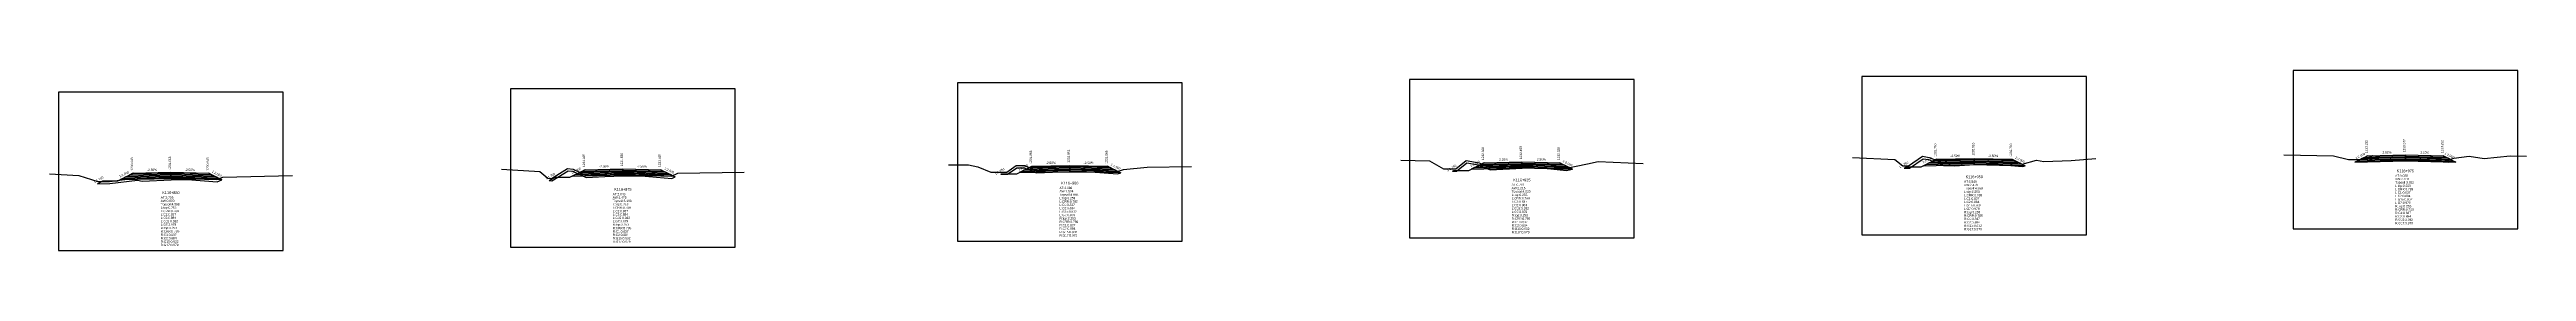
# Model space of a CAD drawing. Extents: x -7 to 78429, y 1189 to 1262.
# Drawn here: x 74169.3 to 74496.7, y 1220.7 to 1244.6 of the extents above; entities that cross this region are included whole.
import ezdxf
from ezdxf.enums import TextEntityAlignment as Align

# ---------------------------------------------------------------- set-up
doc = ezdxf.new("R2010")
doc.units = 0

msp = doc.modelspace()

# ---------------------------------------------------------------- linework, layer by layer
at = {"layer": 'A4_BORDER', "color": 7}
for points in [[(74465.815, 1223.582), (74495.515, 1223.582), (74495.515, 1244.582), (74465.815, 1244.582), (74465.815, 1223.582)], [(74170.479, 1220.688), (74200.179, 1220.688), (74200.179, 1241.688), (74170.479, 1241.688), (74170.479, 1220.688)], [(74230.22, 1221.127), (74259.92, 1221.127), (74259.92, 1242.127), (74230.22, 1242.127), (74230.22, 1221.127)], [(74289.28, 1221.953), (74318.98, 1221.953), (74318.98, 1242.953), (74289.28, 1242.953), (74289.28, 1221.953)], [(74349.042, 1222.38), (74378.742, 1222.38), (74378.742, 1243.38), (74349.042, 1243.38), (74349.042, 1222.38)], [(74408.832, 1222.79), (74438.532, 1222.79), (74438.532, 1243.79), (74408.832, 1243.79), (74408.832, 1222.79)]]:
    msp.add_lwpolyline(points, dxfattribs=at)
at = {"layer": 'CLEAR_GROUND', "color": 8}
for points in [[(74235.32, 1229.977), (74235.69, 1229.947), (74237.831, 1231.265), (74238.425, 1231.211), (74240.194, 1230.359), (74242.699, 1230.534), (74245.061, 1230.614), (74247.486, 1230.607), (74251.522, 1230.267), (74251.962, 1230.459)], [(74295.02, 1230.803), (74295.919, 1230.803), (74297.126, 1231.662), (74298.062, 1231.668), (74299.732, 1230.986), (74301.853, 1231.093), (74304.127, 1231.15), (74306.896, 1231.131), (74310.447, 1230.859), (74310.867, 1230.997)], [(74354.72, 1231.23), (74355.258, 1231.237), (74356.616, 1232.319), (74358.149, 1232.056), (74359.717, 1231.413), (74363.915, 1231.63), (74366.444, 1231.671), (74369.789, 1231.319), (74370.582, 1231.483)], [(74414.42, 1231.64), (74415.105, 1231.638), (74416.91, 1232.876), (74417.639, 1232.761), (74419.622, 1231.984), (74421.053, 1231.932), (74423.724, 1232.097), (74426.432, 1232.163), (74430.045, 1231.826), (74430.403, 1231.929)], [(74474.12, 1232.479), (74475.516, 1232.483), (74476.385, 1232.984), (74477.722, 1232.693), (74479.627, 1232.784), (74480.647, 1232.781), (74483.025, 1232.739), (74486.384, 1232.402), (74486.974, 1232.598)], [(74175.62, 1229.538), (74177.234, 1229.57), (74180.902, 1230.026), (74181.535, 1229.901), (74185.351, 1230.05), (74187.506, 1230.095), (74191.434, 1229.824), (74192.08, 1230.068)]]:
    msp.add_lwpolyline(points, dxfattribs=at)
at = {"layer": 'DESIGN_ROAD_TRIMMED', "color": 1}
for points in [[(74175.62, 1229.538), (74176.329, 1229.943), (74178.329, 1229.943), (74180.329, 1230.943), (74180.329, 1230.943), (74180.224, 1230.89), (74180.224, 1230.89), (74179.908, 1230.732), (74179.908, 1230.732), (74179.592, 1230.575), (74179.592, 1230.575), (74179.277, 1230.417), (74179.277, 1230.417), (74178.961, 1230.259), (74178.961, 1230.259), (74178.645, 1230.101), (74185.329, 1230.268), (74185.329, 1230.418), (74185.329, 1230.418), (74185.329, 1230.568), (74185.329, 1230.568), (74185.329, 1230.718), (74185.329, 1230.718), (74185.329, 1230.868), (74185.329, 1230.868), (74185.329, 1231.018), (74185.329, 1231.018), (74185.329, 1231.068), (74185.329, 1231.068), (74185.329, 1231.068), (74185.329, 1231.068), (74185.329, 1231.068), (74185.329, 1231.018), (74185.329, 1231.018), (74185.329, 1230.868), (74185.329, 1230.868), (74185.329, 1230.718), (74185.329, 1230.718), (74185.329, 1230.568), (74185.329, 1230.568), (74185.329, 1230.418), (74185.329, 1230.418), (74185.329, 1230.268), (74192.013, 1230.101), (74191.698, 1230.259), (74191.698, 1230.259), (74191.382, 1230.417), (74191.382, 1230.417), (74191.066, 1230.575), (74191.066, 1230.575), (74190.75, 1230.732), (74190.75, 1230.732), (74190.434, 1230.89), (74190.434, 1230.89), (74190.329, 1230.943), (74190.329, 1230.943), (74192.08, 1230.068)], [(74235.32, 1229.977), (74236.07, 1230.405), (74238.07, 1230.405), (74240.07, 1231.405), (74240.07, 1231.405), (74239.964, 1231.352), (74239.964, 1231.352), (74239.648, 1231.194), (74239.648, 1231.194), (74239.333, 1231.037), (74239.333, 1231.037), (74239.017, 1230.879), (74239.017, 1230.879), (74238.701, 1230.721), (74238.701, 1230.721), (74238.385, 1230.563), (74245.07, 1230.73), (74245.07, 1230.88), (74245.07, 1230.88), (74245.07, 1231.03), (74245.07, 1231.03), (74245.07, 1231.18), (74245.07, 1231.18), (74245.07, 1231.33), (74245.07, 1231.33), (74245.07, 1231.48), (74245.07, 1231.48), (74245.07, 1231.53), (74245.07, 1231.53), (74245.07, 1231.53), (74245.07, 1231.53), (74245.07, 1231.53), (74245.07, 1231.48), (74245.07, 1231.48), (74245.07, 1231.33), (74245.07, 1231.33), (74245.07, 1231.18), (74245.07, 1231.18), (74245.07, 1231.03), (74245.07, 1231.03), (74245.07, 1230.88), (74245.07, 1230.88), (74245.07, 1230.73), (74251.754, 1230.563), (74251.438, 1230.721), (74251.438, 1230.721), (74251.122, 1230.879), (74251.122, 1230.879), (74250.806, 1231.037), (74250.806, 1231.037), (74250.491, 1231.194), (74250.491, 1231.194), (74250.175, 1231.352), (74250.175, 1231.352), (74250.07, 1231.405), (74250.07, 1231.405), (74251.962, 1230.459)], [(74295.02, 1230.803), (74295.13, 1230.866), (74297.13, 1230.866), (74299.13, 1231.866), (74299.13, 1231.866), (74299.024, 1231.813), (74299.024, 1231.813), (74298.708, 1231.655), (74298.708, 1231.655), (74298.393, 1231.498), (74298.393, 1231.498), (74298.077, 1231.34), (74298.077, 1231.34), (74297.761, 1231.182), (74297.761, 1231.182), (74297.445, 1231.024), (74304.13, 1231.191), (74304.13, 1231.341), (74304.13, 1231.341), (74304.13, 1231.491), (74304.13, 1231.491), (74304.13, 1231.641), (74304.13, 1231.641), (74304.13, 1231.791), (74304.13, 1231.791), (74304.13, 1231.941), (74304.13, 1231.941), (74304.13, 1231.991), (74304.13, 1231.991), (74304.13, 1231.991), (74304.13, 1231.991), (74304.13, 1231.991), (74304.13, 1231.941), (74304.13, 1231.941), (74304.13, 1231.791), (74304.13, 1231.791), (74304.13, 1231.641), (74304.13, 1231.641), (74304.13, 1231.491), (74304.13, 1231.491), (74304.13, 1231.341), (74304.13, 1231.341), (74304.13, 1231.191), (74310.814, 1231.024), (74310.498, 1231.182), (74310.498, 1231.182), (74310.182, 1231.34), (74310.182, 1231.34), (74309.866, 1231.498), (74309.866, 1231.498), (74309.551, 1231.655), (74309.551, 1231.655), (74309.235, 1231.813), (74309.235, 1231.813), (74309.13, 1231.866), (74309.13, 1231.866), (74310.867, 1230.997)], [(74354.72, 1231.23), (74354.892, 1231.328), (74356.892, 1231.328), (74358.892, 1232.328), (74358.892, 1232.328), (74358.787, 1232.275), (74358.787, 1232.275), (74358.471, 1232.117), (74358.471, 1232.117), (74358.155, 1231.96), (74358.155, 1231.96), (74357.839, 1231.802), (74357.839, 1231.802), (74357.523, 1231.644), (74357.523, 1231.644), (74357.208, 1231.486), (74363.892, 1231.653), (74363.892, 1231.803), (74363.892, 1231.803), (74363.892, 1231.953), (74363.892, 1231.953), (74363.892, 1232.103), (74363.892, 1232.103), (74363.892, 1232.253), (74363.892, 1232.253), (74363.892, 1232.403), (74363.892, 1232.403), (74363.892, 1232.453), (74363.892, 1232.453), (74363.892, 1232.453), (74363.892, 1232.453), (74363.892, 1232.453), (74363.892, 1232.403), (74363.892, 1232.403), (74363.892, 1232.253), (74363.892, 1232.253), (74363.892, 1232.103), (74363.892, 1232.103), (74363.892, 1231.953), (74363.892, 1231.953), (74363.892, 1231.803), (74363.892, 1231.803), (74363.892, 1231.653), (74370.576, 1231.486), (74370.26, 1231.644), (74370.26, 1231.644), (74369.945, 1231.802), (74369.945, 1231.802), (74369.629, 1231.96), (74369.629, 1231.96), (74369.313, 1232.117), (74369.313, 1232.117), (74368.997, 1232.275), (74368.997, 1232.275), (74368.892, 1232.328), (74368.892, 1232.328), (74370.582, 1231.483)], [(74414.42, 1231.64), (74414.682, 1231.79), (74416.682, 1231.79), (74418.682, 1232.79), (74418.682, 1232.79), (74418.576, 1232.737), (74418.576, 1232.737), (74418.261, 1232.579), (74418.261, 1232.579), (74417.945, 1232.422), (74417.945, 1232.422), (74417.629, 1232.264), (74417.629, 1232.264), (74417.313, 1232.106), (74417.313, 1232.106), (74416.997, 1231.948), (74423.682, 1232.115), (74423.682, 1232.265), (74423.682, 1232.265), (74423.682, 1232.415), (74423.682, 1232.415), (74423.682, 1232.565), (74423.682, 1232.565), (74423.682, 1232.715), (74423.682, 1232.715), (74423.682, 1232.865), (74423.682, 1232.865), (74423.682, 1232.915), (74423.682, 1232.915), (74423.682, 1232.915), (74423.682, 1232.915), (74423.682, 1232.915), (74423.682, 1232.865), (74423.682, 1232.865), (74423.682, 1232.715), (74423.682, 1232.715), (74423.682, 1232.565), (74423.682, 1232.565), (74423.682, 1232.415), (74423.682, 1232.415), (74423.682, 1232.265), (74423.682, 1232.265), (74423.682, 1232.115), (74430.366, 1231.948), (74430.05, 1232.106), (74430.05, 1232.106), (74429.734, 1232.264), (74429.734, 1232.264), (74429.419, 1232.422), (74429.419, 1232.422), (74429.103, 1232.579), (74429.103, 1232.579), (74428.787, 1232.737), (74428.787, 1232.737), (74428.682, 1232.79), (74428.682, 1232.79), (74430.403, 1231.929)], [(74474.12, 1232.479), (74475.665, 1233.252), (74475.665, 1233.252), (74475.56, 1233.199), (74475.56, 1233.199), (74475.244, 1233.041), (74475.244, 1233.041), (74474.929, 1232.884), (74474.929, 1232.884), (74474.613, 1232.726), (74474.613, 1232.726), (74474.297, 1232.568), (74474.297, 1232.568), (74473.981, 1232.41), (74480.665, 1232.577), (74480.665, 1232.727), (74480.665, 1232.727), (74480.665, 1232.877), (74480.665, 1232.877), (74480.665, 1233.027), (74480.665, 1233.027), (74480.665, 1233.177), (74480.665, 1233.177), (74480.665, 1233.327), (74480.665, 1233.327), (74480.665, 1233.377), (74480.665, 1233.377), (74480.665, 1233.377), (74480.665, 1233.377), (74480.665, 1233.377), (74480.665, 1233.327), (74480.665, 1233.327), (74480.665, 1233.177), (74480.665, 1233.177), (74480.665, 1233.027), (74480.665, 1233.027), (74480.665, 1232.877), (74480.665, 1232.877), (74480.665, 1232.727), (74480.665, 1232.727), (74480.665, 1232.577), (74487.35, 1232.41), (74487.034, 1232.568), (74487.034, 1232.568), (74486.718, 1232.726), (74486.718, 1232.726), (74486.402, 1232.884), (74486.402, 1232.884), (74486.086, 1233.041), (74486.086, 1233.041), (74485.771, 1233.199), (74485.771, 1233.199), (74485.665, 1233.252), (74485.665, 1233.252), (74486.974, 1232.598)]]:
    msp.add_lwpolyline(points, dxfattribs=at)
at = {"layer": 'FINISHED_ROAD', "color": 2}
for points in [[(74176.329, 1229.943), (74178.329, 1229.943), (74180.329, 1230.943), (74180.329, 1230.943), (74185.329, 1231.068), (74190.329, 1230.943), (74190.329, 1230.943)], [(74236.07, 1230.405), (74238.07, 1230.405), (74240.07, 1231.405), (74240.07, 1231.405), (74245.07, 1231.53), (74250.07, 1231.405), (74250.07, 1231.405)], [(74295.13, 1230.866), (74297.13, 1230.866), (74299.13, 1231.866), (74299.13, 1231.866), (74304.13, 1231.991), (74309.13, 1231.866), (74309.13, 1231.866)], [(74354.892, 1231.328), (74356.892, 1231.328), (74358.892, 1232.328), (74358.892, 1232.328), (74363.892, 1232.453), (74368.892, 1232.328), (74368.892, 1232.328)], [(74414.682, 1231.79), (74416.682, 1231.79), (74418.682, 1232.79), (74418.682, 1232.79), (74423.682, 1232.915), (74428.682, 1232.79), (74428.682, 1232.79)], [(74475.665, 1233.252), (74475.665, 1233.252), (74480.665, 1233.377), (74485.665, 1233.252), (74485.665, 1233.252)]]:
    msp.add_lwpolyline(points, dxfattribs=at)
at = {"layer": 'LAYER_0', "color": 4}
for points in [[(74180.329, 1230.943), (74180.224, 1230.89), (74185.329, 1231.018), (74185.329, 1231.068)], [(74240.07, 1231.405), (74239.964, 1231.352), (74245.07, 1231.48), (74245.07, 1231.53)], [(74299.13, 1231.866), (74299.024, 1231.813), (74304.13, 1231.941), (74304.13, 1231.991)], [(74358.892, 1232.328), (74358.787, 1232.275), (74363.892, 1232.403), (74363.892, 1232.453)], [(74418.682, 1232.79), (74418.576, 1232.737), (74423.682, 1232.865), (74423.682, 1232.915)], [(74475.665, 1233.252), (74475.56, 1233.199), (74480.665, 1233.327), (74480.665, 1233.377)]]:
    msp.add_lwpolyline(points, dxfattribs=at)
at = {"layer": 'LAYER_1', "color": 4}
for points in [[(74180.224, 1230.89), (74179.908, 1230.732), (74185.329, 1230.868), (74185.329, 1231.018)], [(74239.964, 1231.352), (74239.648, 1231.194), (74245.07, 1231.33), (74245.07, 1231.48)], [(74299.024, 1231.813), (74298.708, 1231.655), (74304.13, 1231.791), (74304.13, 1231.941)], [(74358.787, 1232.275), (74358.471, 1232.117), (74363.892, 1232.253), (74363.892, 1232.403)], [(74418.576, 1232.737), (74418.261, 1232.579), (74423.682, 1232.715), (74423.682, 1232.865)], [(74475.56, 1233.199), (74475.244, 1233.041), (74480.665, 1233.177), (74480.665, 1233.327)]]:
    msp.add_lwpolyline(points, dxfattribs=at)
at = {"layer": 'LAYER_10', "color": 6}
for points in [[(74251.122, 1230.879), (74251.438, 1230.721), (74245.07, 1230.88), (74245.07, 1231.03)], [(74310.182, 1231.34), (74310.498, 1231.182), (74304.13, 1231.341), (74304.13, 1231.491)], [(74369.945, 1231.802), (74370.26, 1231.644), (74363.892, 1231.803), (74363.892, 1231.953)], [(74429.734, 1232.264), (74430.05, 1232.106), (74423.682, 1232.265), (74423.682, 1232.415)], [(74486.718, 1232.726), (74487.034, 1232.568), (74480.665, 1232.727), (74480.665, 1232.877)], [(74191.382, 1230.417), (74191.698, 1230.259), (74185.329, 1230.418), (74185.329, 1230.568)]]:
    msp.add_lwpolyline(points, dxfattribs=at)
at = {"layer": 'LAYER_11', "color": 6}
for points in [[(74310.498, 1231.182), (74310.814, 1231.024), (74304.13, 1231.191), (74304.13, 1231.341)], [(74370.26, 1231.644), (74370.576, 1231.486), (74363.892, 1231.653), (74363.892, 1231.803)], [(74430.05, 1232.106), (74430.366, 1231.948), (74423.682, 1232.115), (74423.682, 1232.265)], [(74487.034, 1232.568), (74487.35, 1232.41), (74480.665, 1232.577), (74480.665, 1232.727)], [(74191.698, 1230.259), (74192.013, 1230.101), (74185.329, 1230.268), (74185.329, 1230.418)], [(74251.438, 1230.721), (74251.754, 1230.563), (74245.07, 1230.73), (74245.07, 1230.88)]]:
    msp.add_lwpolyline(points, dxfattribs=at)
at = {"layer": 'LAYER_2', "color": 4}
for points in [[(74239.648, 1231.194), (74239.333, 1231.037), (74245.07, 1231.18), (74245.07, 1231.33)], [(74298.708, 1231.655), (74298.393, 1231.498), (74304.13, 1231.641), (74304.13, 1231.791)], [(74358.471, 1232.117), (74358.155, 1231.96), (74363.892, 1232.103), (74363.892, 1232.253)], [(74418.261, 1232.579), (74417.945, 1232.422), (74423.682, 1232.565), (74423.682, 1232.715)], [(74475.244, 1233.041), (74474.929, 1232.884), (74480.665, 1233.027), (74480.665, 1233.177)], [(74179.908, 1230.732), (74179.592, 1230.575), (74185.329, 1230.718), (74185.329, 1230.868)]]:
    msp.add_lwpolyline(points, dxfattribs=at)
at = {"layer": 'LAYER_3', "color": 4}
for points in [[(74239.333, 1231.037), (74239.017, 1230.879), (74245.07, 1231.03), (74245.07, 1231.18)], [(74298.393, 1231.498), (74298.077, 1231.34), (74304.13, 1231.491), (74304.13, 1231.641)], [(74358.155, 1231.96), (74357.839, 1231.802), (74363.892, 1231.953), (74363.892, 1232.103)], [(74417.945, 1232.422), (74417.629, 1232.264), (74423.682, 1232.415), (74423.682, 1232.565)], [(74474.929, 1232.884), (74474.613, 1232.726), (74480.665, 1232.877), (74480.665, 1233.027)], [(74179.592, 1230.575), (74179.277, 1230.417), (74185.329, 1230.568), (74185.329, 1230.718)]]:
    msp.add_lwpolyline(points, dxfattribs=at)
at = {"layer": 'LAYER_4', "color": 4}
for points in [[(74239.017, 1230.879), (74238.701, 1230.721), (74245.07, 1230.88), (74245.07, 1231.03)], [(74298.077, 1231.34), (74297.761, 1231.182), (74304.13, 1231.341), (74304.13, 1231.491)], [(74357.839, 1231.802), (74357.523, 1231.644), (74363.892, 1231.803), (74363.892, 1231.953)], [(74417.629, 1232.264), (74417.313, 1232.106), (74423.682, 1232.265), (74423.682, 1232.415)], [(74474.613, 1232.726), (74474.297, 1232.568), (74480.665, 1232.727), (74480.665, 1232.877)], [(74179.277, 1230.417), (74178.961, 1230.259), (74185.329, 1230.418), (74185.329, 1230.568)]]:
    msp.add_lwpolyline(points, dxfattribs=at)
at = {"layer": 'LAYER_5', "color": 4}
for points in [[(74297.761, 1231.182), (74297.445, 1231.024), (74304.13, 1231.191), (74304.13, 1231.341)], [(74357.523, 1231.644), (74357.208, 1231.486), (74363.892, 1231.653), (74363.892, 1231.803)], [(74417.313, 1232.106), (74416.997, 1231.948), (74423.682, 1232.115), (74423.682, 1232.265)], [(74474.297, 1232.568), (74473.981, 1232.41), (74480.665, 1232.577), (74480.665, 1232.727)], [(74178.961, 1230.259), (74178.645, 1230.101), (74185.329, 1230.268), (74185.329, 1230.418)], [(74238.701, 1230.721), (74238.385, 1230.563), (74245.07, 1230.73), (74245.07, 1230.88)]]:
    msp.add_lwpolyline(points, dxfattribs=at)
at = {"layer": 'LAYER_6', "color": 6}
for points in [[(74190.329, 1230.943), (74190.434, 1230.89), (74185.329, 1231.018), (74185.329, 1231.068)], [(74250.07, 1231.405), (74250.175, 1231.352), (74245.07, 1231.48), (74245.07, 1231.53)], [(74309.13, 1231.866), (74309.235, 1231.813), (74304.13, 1231.941), (74304.13, 1231.991)], [(74368.892, 1232.328), (74368.997, 1232.275), (74363.892, 1232.403), (74363.892, 1232.453)], [(74428.682, 1232.79), (74428.787, 1232.737), (74423.682, 1232.865), (74423.682, 1232.915)], [(74485.665, 1233.252), (74485.771, 1233.199), (74480.665, 1233.327), (74480.665, 1233.377)]]:
    msp.add_lwpolyline(points, dxfattribs=at)
at = {"layer": 'LAYER_7', "color": 6}
for points in [[(74190.434, 1230.89), (74190.75, 1230.732), (74185.329, 1230.868), (74185.329, 1231.018)], [(74250.175, 1231.352), (74250.491, 1231.194), (74245.07, 1231.33), (74245.07, 1231.48)], [(74309.235, 1231.813), (74309.551, 1231.655), (74304.13, 1231.791), (74304.13, 1231.941)], [(74368.997, 1232.275), (74369.313, 1232.117), (74363.892, 1232.253), (74363.892, 1232.403)], [(74428.787, 1232.737), (74429.103, 1232.579), (74423.682, 1232.715), (74423.682, 1232.865)], [(74485.771, 1233.199), (74486.086, 1233.041), (74480.665, 1233.177), (74480.665, 1233.327)]]:
    msp.add_lwpolyline(points, dxfattribs=at)
at = {"layer": 'LAYER_8', "color": 6}
for points in [[(74250.491, 1231.194), (74250.806, 1231.037), (74245.07, 1231.18), (74245.07, 1231.33)], [(74309.551, 1231.655), (74309.866, 1231.498), (74304.13, 1231.641), (74304.13, 1231.791)], [(74369.313, 1232.117), (74369.629, 1231.96), (74363.892, 1232.103), (74363.892, 1232.253)], [(74429.103, 1232.579), (74429.419, 1232.422), (74423.682, 1232.565), (74423.682, 1232.715)], [(74486.086, 1233.041), (74486.402, 1232.884), (74480.665, 1233.027), (74480.665, 1233.177)], [(74190.75, 1230.732), (74191.066, 1230.575), (74185.329, 1230.718), (74185.329, 1230.868)]]:
    msp.add_lwpolyline(points, dxfattribs=at)
at = {"layer": 'LAYER_9', "color": 6}
for points in [[(74250.806, 1231.037), (74251.122, 1230.879), (74245.07, 1231.03), (74245.07, 1231.18)], [(74309.866, 1231.498), (74310.182, 1231.34), (74304.13, 1231.491), (74304.13, 1231.641)], [(74369.629, 1231.96), (74369.945, 1231.802), (74363.892, 1231.953), (74363.892, 1232.103)], [(74429.419, 1232.422), (74429.734, 1232.264), (74423.682, 1232.415), (74423.682, 1232.565)], [(74486.402, 1232.884), (74486.718, 1232.726), (74480.665, 1232.877), (74480.665, 1233.027)], [(74191.066, 1230.575), (74191.382, 1230.417), (74185.329, 1230.568), (74185.329, 1230.718)]]:
    msp.add_lwpolyline(points, dxfattribs=at)
at = {"layer": 'NATURAL_GROUND', "color": 3}
for points in [[(74229.039, 1231.497), (74234.069, 1231.157), (74235.167, 1230.29), (74235.617, 1230.254), (74237.759, 1231.573), (74238.507, 1231.505), (74240.253, 1230.664), (74242.684, 1230.834), (74245.057, 1230.914), (74247.499, 1230.907), (74251.472, 1230.572), (74252.342, 1230.952), (74261.078, 1231.075)], [(74288.094, 1232.082), (74290.757, 1232.066), (74291.999, 1231.792), (74293.699, 1231.104), (74295.824, 1231.103), (74297.03, 1231.961), (74298.12, 1231.968), (74299.784, 1231.289), (74301.842, 1231.392), (74304.125, 1231.45), (74306.909, 1231.43), (74310.411, 1231.162), (74311.232, 1231.433), (74314.359, 1231.76), (74320.232, 1231.82)], [(74347.913, 1232.7), (74351.687, 1232.608), (74353.517, 1231.514), (74355.151, 1231.535), (74356.534, 1232.638), (74358.232, 1232.346), (74359.769, 1231.716), (74363.905, 1231.93), (74366.457, 1231.971), (74369.774, 1231.622), (74372.583, 1232.201), (74373.963, 1232.504), (74379.905, 1232.258)], [(74407.572, 1233.013), (74413.184, 1232.78), (74414.234, 1231.941), (74415.013, 1231.938), (74416.839, 1233.191), (74417.718, 1233.052), (74419.684, 1232.282), (74421.049, 1232.232), (74423.711, 1232.397), (74426.443, 1232.463), (74430.017, 1232.13), (74431.925, 1232.681), (74432.887, 1232.517), (74436.513, 1232.622), (74439.765, 1232.885)], [(74464.622, 1233.369), (74471.166, 1233.247), (74473.168, 1232.776), (74475.435, 1232.783), (74476.335, 1233.302), (74477.747, 1232.994), (74479.62, 1233.084), (74480.65, 1233.081), (74483.042, 1233.039), (74486.35, 1232.707), (74487.089, 1232.952), (74489.081, 1233.202), (74491.082, 1232.89), (74494.518, 1233.236), (74496.672, 1233.215)], [(74169.285, 1230.875), (74173.179, 1230.649), (74175.662, 1229.839), (74177.212, 1229.87), (74180.912, 1230.329), (74181.558, 1230.203), (74185.342, 1230.349), (74187.513, 1230.396), (74191.389, 1230.128), (74192.196, 1230.432), (74201.414, 1230.628)]]:
    msp.add_lwpolyline(points, dxfattribs=at)
at = {"layer": 'STRUCTURE_LEFT', "color": 4}
for points in [[(74180.329, 1230.943), (74180.224, 1230.89), (74180.224, 1230.89), (74179.908, 1230.732), (74179.908, 1230.732), (74179.592, 1230.575), (74179.592, 1230.575), (74179.277, 1230.417), (74179.277, 1230.417), (74178.961, 1230.259), (74178.961, 1230.259), (74178.645, 1230.101), (74185.329, 1230.268), (74185.329, 1230.418), (74185.329, 1230.418), (74185.329, 1230.568), (74185.329, 1230.568), (74185.329, 1230.718), (74185.329, 1230.718), (74185.329, 1230.868), (74185.329, 1230.868), (74185.329, 1231.018), (74185.329, 1231.018), (74185.329, 1231.068), (74185.329, 1231.068)], [(74240.07, 1231.405), (74239.964, 1231.352), (74239.964, 1231.352), (74239.648, 1231.194), (74239.648, 1231.194), (74239.333, 1231.037), (74239.333, 1231.037), (74239.017, 1230.879), (74239.017, 1230.879), (74238.701, 1230.721), (74238.701, 1230.721), (74238.385, 1230.563), (74245.07, 1230.73), (74245.07, 1230.88), (74245.07, 1230.88), (74245.07, 1231.03), (74245.07, 1231.03), (74245.07, 1231.18), (74245.07, 1231.18), (74245.07, 1231.33), (74245.07, 1231.33), (74245.07, 1231.48), (74245.07, 1231.48), (74245.07, 1231.53), (74245.07, 1231.53)], [(74299.13, 1231.866), (74299.024, 1231.813), (74299.024, 1231.813), (74298.708, 1231.655), (74298.708, 1231.655), (74298.393, 1231.498), (74298.393, 1231.498), (74298.077, 1231.34), (74298.077, 1231.34), (74297.761, 1231.182), (74297.761, 1231.182), (74297.445, 1231.024), (74304.13, 1231.191), (74304.13, 1231.341), (74304.13, 1231.341), (74304.13, 1231.491), (74304.13, 1231.491), (74304.13, 1231.641), (74304.13, 1231.641), (74304.13, 1231.791), (74304.13, 1231.791), (74304.13, 1231.941), (74304.13, 1231.941), (74304.13, 1231.991), (74304.13, 1231.991)], [(74358.892, 1232.328), (74358.787, 1232.275), (74358.787, 1232.275), (74358.471, 1232.117), (74358.471, 1232.117), (74358.155, 1231.96), (74358.155, 1231.96), (74357.839, 1231.802), (74357.839, 1231.802), (74357.523, 1231.644), (74357.523, 1231.644), (74357.208, 1231.486), (74363.892, 1231.653), (74363.892, 1231.803), (74363.892, 1231.803), (74363.892, 1231.953), (74363.892, 1231.953), (74363.892, 1232.103), (74363.892, 1232.103), (74363.892, 1232.253), (74363.892, 1232.253), (74363.892, 1232.403), (74363.892, 1232.403), (74363.892, 1232.453), (74363.892, 1232.453)], [(74418.682, 1232.79), (74418.576, 1232.737), (74418.576, 1232.737), (74418.261, 1232.579), (74418.261, 1232.579), (74417.945, 1232.422), (74417.945, 1232.422), (74417.629, 1232.264), (74417.629, 1232.264), (74417.313, 1232.106), (74417.313, 1232.106), (74416.997, 1231.948), (74423.682, 1232.115), (74423.682, 1232.265), (74423.682, 1232.265), (74423.682, 1232.415), (74423.682, 1232.415), (74423.682, 1232.565), (74423.682, 1232.565), (74423.682, 1232.715), (74423.682, 1232.715), (74423.682, 1232.865), (74423.682, 1232.865), (74423.682, 1232.915), (74423.682, 1232.915)], [(74475.665, 1233.252), (74475.56, 1233.199), (74475.56, 1233.199), (74475.244, 1233.041), (74475.244, 1233.041), (74474.929, 1232.884), (74474.929, 1232.884), (74474.613, 1232.726), (74474.613, 1232.726), (74474.297, 1232.568), (74474.297, 1232.568), (74473.981, 1232.41), (74480.665, 1232.577), (74480.665, 1232.727), (74480.665, 1232.727), (74480.665, 1232.877), (74480.665, 1232.877), (74480.665, 1233.027), (74480.665, 1233.027), (74480.665, 1233.177), (74480.665, 1233.177), (74480.665, 1233.327), (74480.665, 1233.327), (74480.665, 1233.377), (74480.665, 1233.377)]]:
    msp.add_lwpolyline(points, dxfattribs=at)
at = {"layer": 'STRUCTURE_RIGHT', "color": 6}
for points in [[(74185.329, 1231.068), (74185.329, 1231.068), (74185.329, 1231.018), (74185.329, 1231.018), (74185.329, 1230.868), (74185.329, 1230.868), (74185.329, 1230.718), (74185.329, 1230.718), (74185.329, 1230.568), (74185.329, 1230.568), (74185.329, 1230.418), (74185.329, 1230.418), (74185.329, 1230.268), (74192.013, 1230.101), (74191.698, 1230.259), (74191.698, 1230.259), (74191.382, 1230.417), (74191.382, 1230.417), (74191.066, 1230.575), (74191.066, 1230.575), (74190.75, 1230.732), (74190.75, 1230.732), (74190.434, 1230.89), (74190.434, 1230.89), (74190.329, 1230.943)], [(74245.07, 1231.53), (74245.07, 1231.53), (74245.07, 1231.48), (74245.07, 1231.48), (74245.07, 1231.33), (74245.07, 1231.33), (74245.07, 1231.18), (74245.07, 1231.18), (74245.07, 1231.03), (74245.07, 1231.03), (74245.07, 1230.88), (74245.07, 1230.88), (74245.07, 1230.73), (74251.754, 1230.563), (74251.438, 1230.721), (74251.438, 1230.721), (74251.122, 1230.879), (74251.122, 1230.879), (74250.806, 1231.037), (74250.806, 1231.037), (74250.491, 1231.194), (74250.491, 1231.194), (74250.175, 1231.352), (74250.175, 1231.352), (74250.07, 1231.405)], [(74304.13, 1231.991), (74304.13, 1231.991), (74304.13, 1231.941), (74304.13, 1231.941), (74304.13, 1231.791), (74304.13, 1231.791), (74304.13, 1231.641), (74304.13, 1231.641), (74304.13, 1231.491), (74304.13, 1231.491), (74304.13, 1231.341), (74304.13, 1231.341), (74304.13, 1231.191), (74310.814, 1231.024), (74310.498, 1231.182), (74310.498, 1231.182), (74310.182, 1231.34), (74310.182, 1231.34), (74309.866, 1231.498), (74309.866, 1231.498), (74309.551, 1231.655), (74309.551, 1231.655), (74309.235, 1231.813), (74309.235, 1231.813), (74309.13, 1231.866)], [(74363.892, 1232.453), (74363.892, 1232.453), (74363.892, 1232.403), (74363.892, 1232.403), (74363.892, 1232.253), (74363.892, 1232.253), (74363.892, 1232.103), (74363.892, 1232.103), (74363.892, 1231.953), (74363.892, 1231.953), (74363.892, 1231.803), (74363.892, 1231.803), (74363.892, 1231.653), (74370.576, 1231.486), (74370.26, 1231.644), (74370.26, 1231.644), (74369.945, 1231.802), (74369.945, 1231.802), (74369.629, 1231.96), (74369.629, 1231.96), (74369.313, 1232.117), (74369.313, 1232.117), (74368.997, 1232.275), (74368.997, 1232.275), (74368.892, 1232.328)], [(74423.682, 1232.915), (74423.682, 1232.915), (74423.682, 1232.865), (74423.682, 1232.865), (74423.682, 1232.715), (74423.682, 1232.715), (74423.682, 1232.565), (74423.682, 1232.565), (74423.682, 1232.415), (74423.682, 1232.415), (74423.682, 1232.265), (74423.682, 1232.265), (74423.682, 1232.115), (74430.366, 1231.948), (74430.05, 1232.106), (74430.05, 1232.106), (74429.734, 1232.264), (74429.734, 1232.264), (74429.419, 1232.422), (74429.419, 1232.422), (74429.103, 1232.579), (74429.103, 1232.579), (74428.787, 1232.737), (74428.787, 1232.737), (74428.682, 1232.79)], [(74480.665, 1233.377), (74480.665, 1233.377), (74480.665, 1233.327), (74480.665, 1233.327), (74480.665, 1233.177), (74480.665, 1233.177), (74480.665, 1233.027), (74480.665, 1233.027), (74480.665, 1232.877), (74480.665, 1232.877), (74480.665, 1232.727), (74480.665, 1232.727), (74480.665, 1232.577), (74487.35, 1232.41), (74487.034, 1232.568), (74487.034, 1232.568), (74486.718, 1232.726), (74486.718, 1232.726), (74486.402, 1232.884), (74486.402, 1232.884), (74486.086, 1233.041), (74486.086, 1233.041), (74485.771, 1233.199), (74485.771, 1233.199), (74485.665, 1233.252)]]:
    msp.add_lwpolyline(points, dxfattribs=at)

# ---------------------------------------------------------------- texts
at = {"layer": 'INFO_TEXT'}
for s, p in [('AT:3.796', (74183.979, 1227.588)), ('AT:2.043', (74243.72, 1228.027)), ('AW:1.478', (74243.72, 1227.577)), ('AT:0.686', (74302.78, 1228.853)), ('AW:1.524', (74302.78, 1228.403)), ('Topsoil:4.888', (74302.78, 1227.953)), ('L:top:0.253', (74302.78, 1227.503)), ('AT:0.701', (74362.542, 1229.28)), ('AW:2.216', (74362.542, 1228.83)), ('Topsoil:4.930', (74362.542, 1228.38)), ('L:top:0.253', (74362.542, 1227.93)), ('L:CRR:0.789', (74362.542, 1227.48)), ('AT:0.540', (74422.332, 1229.69)), ('AW:2.478', (74422.332, 1229.24)), ('Topsoil:4.969', (74422.332, 1228.79)), ('L:top:0.253', (74422.332, 1228.34)), ('L:CRR:0.789', (74422.332, 1227.89)), ('L:C1:0.837', (74422.332, 1227.44)), ('AT:0.008', (74479.315, 1230.482)), ('AW:2.318', (74479.315, 1230.032)), ('Topsoil:3.922', (74479.315, 1229.582)), ('L:top:0.253', (74479.315, 1229.132)), ('L:CRR:0.789', (74479.315, 1228.682)), ('L:C1:0.837', (74479.315, 1228.232)), ('L:C2:0.884', (74479.315, 1227.782)), ('AW:0.000', (74183.979, 1227.138)), ('Topsoil:4.968', (74183.979, 1226.688)), ('L:top:0.253', (74183.979, 1226.238)), ('L:CRR:0.789', (74183.979, 1225.788)), ('L:C1:0.837', (74183.979, 1225.338)), ('L:C2:0.884', (74183.979, 1224.888)), ('L:G15:0.932', (74183.979, 1224.438)), ('Topsoil:5.183', (74243.72, 1227.127)), ('L:top:0.253', (74243.72, 1226.677)), ('L:CRR:0.789', (74243.72, 1226.227)), ('L:C1:0.837', (74243.72, 1225.777)), ('L:C2:0.884', (74243.72, 1225.327)), ('L:G15:0.932', (74243.72, 1224.877)), ('L:G7:0.979', (74243.72, 1224.427)), ('L:CRR:0.789', (74302.78, 1227.053)), ('L:C1:0.837', (74302.78, 1226.603)), ('L:C2:0.884', (74302.78, 1226.153)), ('L:G15:0.932', (74302.78, 1225.703)), ('L:G7:0.979', (74302.78, 1225.253)), ('R:top:0.253', (74302.78, 1224.803)), ('R:CRR:0.789', (74302.78, 1224.353)), ('L:C1:0.837', (74362.542, 1227.03)), ('L:C2:0.884', (74362.542, 1226.58)), ('L:G15:0.932', (74362.542, 1226.13)), ('L:G7:0.979', (74362.542, 1225.68)), ('R:top:0.253', (74362.542, 1225.23)), ('R:CRR:0.789', (74362.542, 1224.78)), ('R:C1:0.837', (74362.542, 1224.33)), ('L:C2:0.884', (74422.332, 1226.99)), ('L:G15:0.932', (74422.332, 1226.54)), ('L:G7:0.979', (74422.332, 1226.09)), ('R:top:0.253', (74422.332, 1225.64)), ('R:CRR:0.789', (74422.332, 1225.19)), ('R:C1:0.837', (74422.332, 1224.74)), ('R:C2:0.884', (74422.332, 1224.29)), ('L:G15:0.932', (74479.315, 1227.332)), ('L:G7:0.979', (74479.315, 1226.882)), ('R:top:0.253', (74479.315, 1226.432)), ('R:CRR:0.789', (74479.315, 1225.982)), ('R:C1:0.837', (74479.315, 1225.532)), ('R:C2:0.884', (74479.315, 1225.082)), ('R:G15:0.932', (74479.315, 1224.632)), ('R:G17:0.979', (74479.315, 1224.182)), ('L:G7:0.979', (74183.979, 1223.988)), ('R:top:0.253', (74183.979, 1223.538)), ('R:CRR:0.789', (74183.979, 1223.088)), ('R:C1:0.837', (74183.979, 1222.638)), ('R:C2:0.884', (74183.979, 1222.188)), ('R:G15:0.932', (74183.979, 1221.738)), ('R:G17:0.979', (74183.979, 1221.288)), ('R:top:0.253', (74243.72, 1223.977)), ('R:CRR:0.789', (74243.72, 1223.527)), ('R:C1:0.837', (74243.72, 1223.077)), ('R:C2:0.884', (74243.72, 1222.627)), ('R:G15:0.932', (74243.72, 1222.177)), ('R:G17:0.979', (74243.72, 1221.727)), ('R:C1:0.837', (74302.78, 1223.903)), ('R:C2:0.884', (74302.78, 1223.453)), ('R:G15:0.932', (74302.78, 1223.003)), ('R:G17:0.979', (74302.78, 1222.553)), ('R:C2:0.884', (74362.542, 1223.88)), ('R:G15:0.932', (74362.542, 1223.43)), ('R:G17:0.979', (74362.542, 1222.98)), ('R:G15:0.932', (74422.332, 1223.84)), ('R:G17:0.979', (74422.332, 1223.39))]:
    msp.add_text(s, height=0.3, dxfattribs=at).set_placement(p)
at = {"layer": 'LEFT_TEXT_H'}
for s, p in [('1232.328', (74358.892, 1232.688)), ('1232.790', (74418.682, 1233.15)), ('1233.252', (74475.665, 1233.612)), ('1230.943', (74180.329, 1231.303)), ('1231.405', (74240.07, 1231.765)), ('1231.866', (74299.13, 1232.226))]:
    msp.add_text(s, height=0.3, rotation=90, dxfattribs=at).set_placement(p)
at = {"layer": 'POINT_TEXT_H'}
for s, p in [('1232.453', (74363.892, 1232.813)), ('1232.915', (74423.682, 1233.275)), ('1233.377', (74480.665, 1233.737)), ('1231.068', (74185.329, 1231.428)), ('1231.530', (74245.07, 1231.89)), ('1231.991', (74304.13, 1232.351))]:
    msp.add_text(s, height=0.3, rotation=90, dxfattribs=at).set_placement(p)
at = {"layer": 'RIGHT_TEXT_H'}
for s, p in [('1232.328', (74368.892, 1232.688)), ('1232.790', (74428.682, 1233.15)), ('1233.252', (74485.665, 1233.612)), ('1230.943', (74190.329, 1231.303)), ('1231.405', (74250.07, 1231.765)), ('1231.866', (74309.13, 1232.226))]:
    msp.add_text(s, height=0.3, rotation=90, dxfattribs=at).set_placement(p)
at = {"layer": 'SLOPE_left'}
for s, rotation, p in [('1:2.000', 26.565, (74179.249, 1230.604)), ('1:1.750', 29.745, (74235.605, 1230.347)), ('1:2.000', 26.565, (74238.989, 1231.066)), ('1:1.750', 29.745, (74294.985, 1230.991)), ('1:2.000', 26.565, (74298.049, 1231.527)), ('1:1.750', 29.745, (74354.717, 1231.435)), ('1:2.000', 26.565, (74357.811, 1231.989)), ('1:1.750', 29.745, (74414.462, 1231.871)), ('1:2.000', 26.565, (74417.601, 1232.451)), ('1:2.000', 26.565, (74474.812, 1233.027)), ('1:1.750', 29.745, (74175.885, 1229.897))]:
    msp.add_text(s, height=0.3, rotation=rotation, dxfattribs=at).set_placement(p, align=Align.BOTTOM_CENTER)
at = {"layer": 'SLOPE_right'}
for p in [(74191.285, 1230.666), (74251.096, 1231.093), (74310.079, 1231.593), (74369.818, 1232.066), (74429.623, 1232.521), (74486.4, 1233.086)]:
    msp.add_text('1:2.000', height=0.3, rotation=-26.565, dxfattribs=at).set_placement(p, align=Align.BOTTOM_CENTER)
at = {"layer": 'SLOPE_TEXT'}
for p in [(74182.829, 1231.245), (74187.829, 1231.245), (74242.57, 1231.707), (74247.57, 1231.707), (74301.63, 1232.168), (74306.63, 1232.168), (74361.392, 1232.63), (74366.392, 1232.63), (74421.182, 1233.092), (74426.182, 1233.092), (74478.165, 1233.554), (74483.165, 1233.554)]:
    msp.add_text('-2.50%', height=0.3, dxfattribs=at).set_placement(p, align=Align.CENTER)
at = {"layer": 'STATION_TITLE'}
for s, p in [('K116+975', (74480.665, 1231.082)), ('K116+850', (74185.329, 1228.188)), ('K116+875', (74245.07, 1228.627)), ('K116+900', (74304.13, 1229.453)), ('K116+925', (74363.892, 1229.88)), ('K116+950', (74423.682, 1230.29))]:
    msp.add_text(s, height=0.36, dxfattribs=at).set_placement(p, align=Align.CENTER)

doc.saveas('drawing.dxf')
